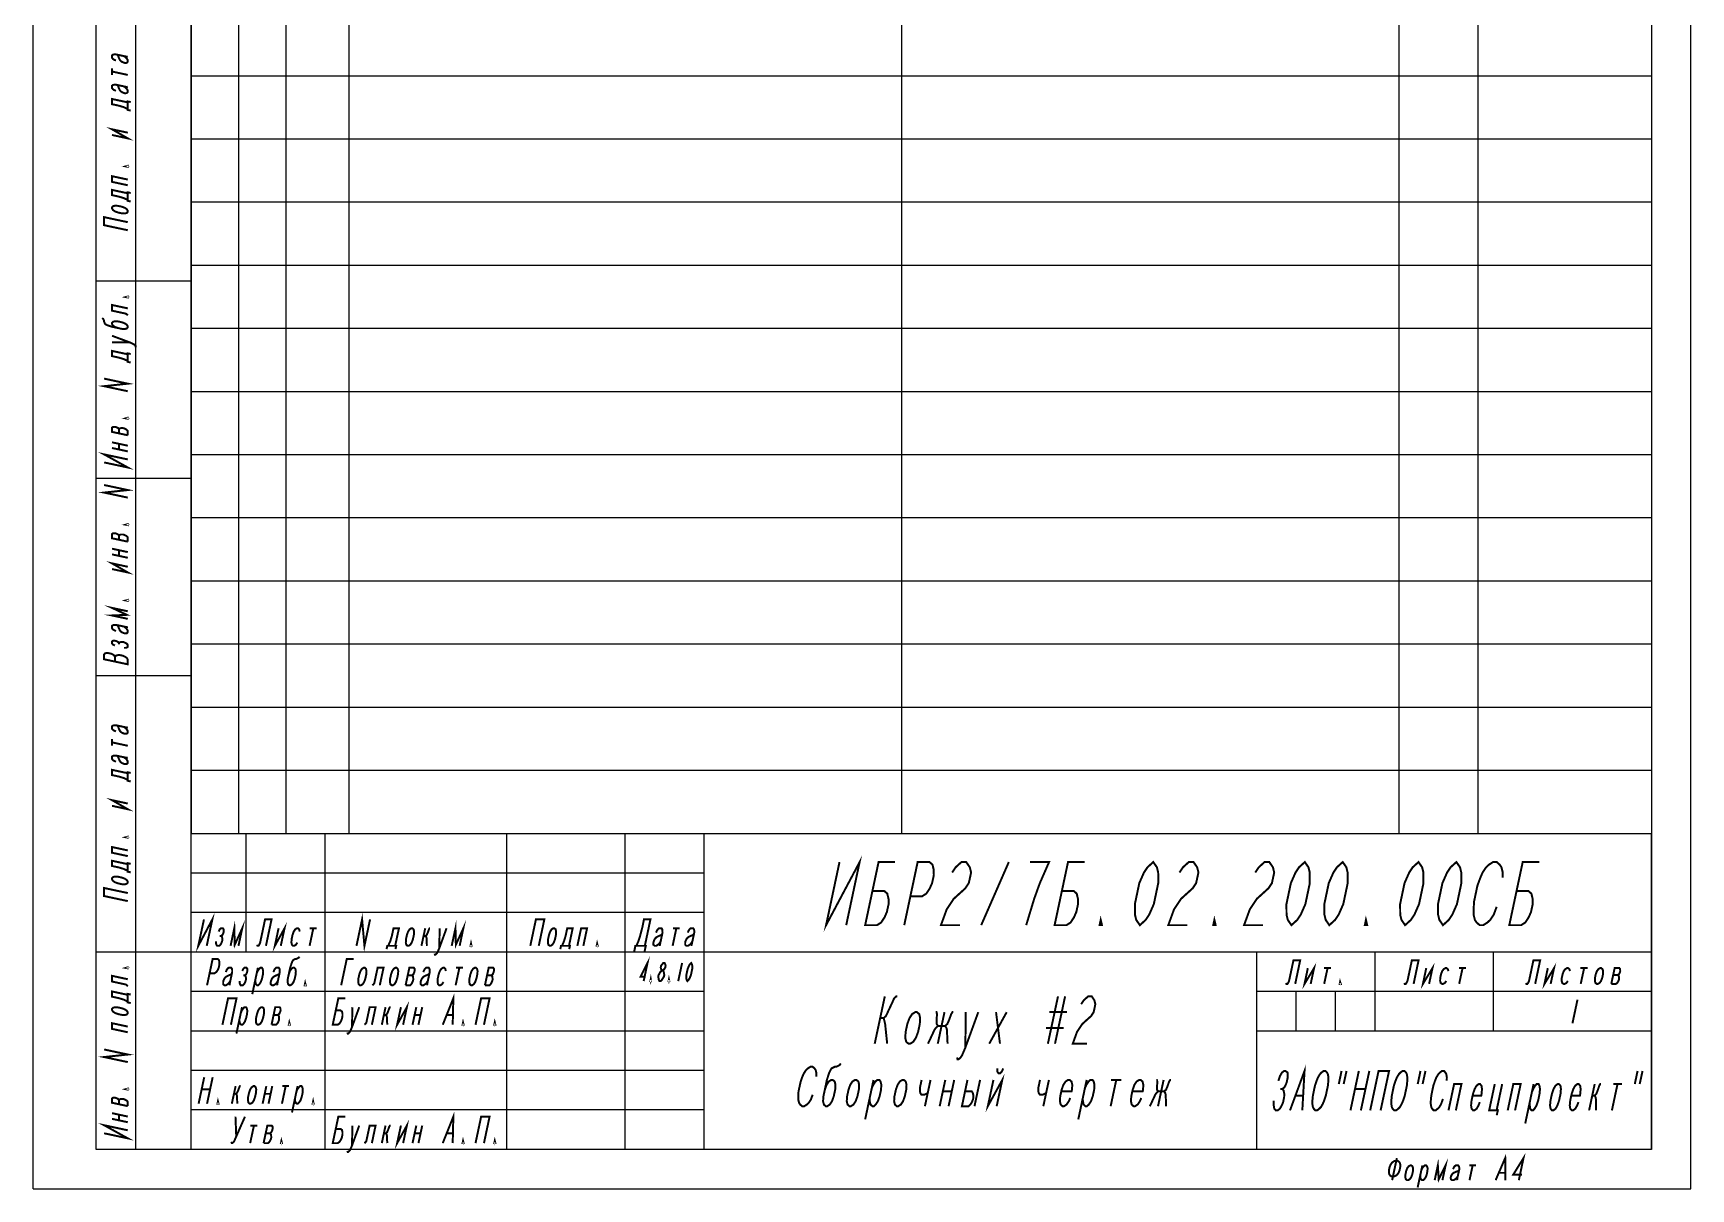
# Model space of a CAD drawing. Header units: millimetres. Extents: x 0 to 210, y 0 to 297.
# Drawn here: x 0 to 210, y 0 to 146.4 of the extents above; entities that cross this region are included whole.
import ezdxf

# ---------------------------------------------------------------- set-up
doc = ezdxf.new("R2010")
doc.units = ezdxf.units.MM
doc.header["$LTSCALE"] = 19.36
doc.layers.get('0').update_dxf_attribs({"linetype": 'CONTINUOUS'})

msp = doc.modelspace()

# ---------------------------------------------------------------- linework, layer by layer
at = {"color": 7, "linetype": 'CONTINUOUS'}
for p, q in [((0, 0), (0, 297)), ((210, 0), (210, 297)), ((20, 5), (20, 292)), ((205, 292), (205, 5)), ((20, 277), (20, 45)), ((26, 277), (26, 45)), ((32, 277), (32, 45)), ((40, 277), (40, 45)), ((110, 277), (110, 45)), ((173, 277), (173, 45)), ((183, 277), (183, 45)), ((205, 277), (205, 45)), ((8, 5), (8, 150)), ((13, 5), (13, 150)), ((20, 5), (20, 150)), ((205, 141), (20, 141)), ((205, 133), (20, 133)), ((205, 125), (20, 125)), ((205, 117), (20, 117)), ((20, 115), (8, 115)), ((205, 109), (20, 109)), ((205, 101), (20, 101)), ((205, 93), (20, 93)), ((20, 90), (8, 90)), ((205, 85), (20, 85)), ((205, 77), (20, 77)), ((205, 69), (20, 69)), ((20, 65), (8, 65)), ((205, 61), (20, 61)), ((205, 53), (20, 53)), ((205, 45), (20, 45)), ((20, 5), (20, 45)), ((205, 45), (20, 45)), ((27, 30), (27, 45)), ((37, 5), (37, 45)), ((60, 5), (60, 45)), ((75, 5), (75, 45)), ((85, 5), (85, 45)), ((205, 5), (205, 45)), ((85, 40), (20, 40)), ((85, 35), (20, 35)), ((20, 30), (8, 30)), ((205, 30), (20, 30)), ((155, 5), (155, 30)), ((170, 20), (170, 30)), ((185, 20), (185, 30)), ((85, 25), (20, 25)), ((205, 25), (155, 25)), ((160, 20), (160, 25)), ((165, 20), (165, 25)), ((85, 20), (20, 20)), ((205, 20), (155, 20)), ((85, 15), (20, 15)), ((85, 10), (20, 10)), ((20, 5), (8, 5)), ((205, 5), (20, 5)), ((0, 0), (210, 0))]:
    msp.add_line(p, q, dxfattribs=at)
at = {"color": 2, "linetype": 'CONTINUOUS', "const_width": 0.25}
for points in [[(10.49, 142.96), (10.24, 143.07), (10.11, 143.16), (9.99, 143.31), (9.99, 143.61), (10.11, 143.7), (10.24, 143.73), (10.49, 143.74), (11.86, 143.45), (11.99, 143.48)], [(10.61, 143.71), (10.74, 143.63), (10.86, 143.3), (10.99, 143.03), (11.11, 142.89), (11.24, 142.8), (11.49, 142.69), (11.61, 142.66), (11.86, 142.67), (11.99, 142.82), (11.99, 143), (11.86, 143.21), (11.74, 143.35), (11.49, 143.53)], [(9.99, 141.15), (9.99, 141.99)], [(9.99, 141.57), (11.99, 141.14)], [(10.49, 139.12), (10.24, 139.23), (10.11, 139.32), (9.99, 139.47), (9.99, 139.77), (10.11, 139.86), (10.24, 139.89), (10.49, 139.9), (11.86, 139.61), (11.99, 139.64)], [(10.61, 139.87), (10.74, 139.79), (10.86, 139.46), (10.99, 139.19), (11.11, 139.05), (11.24, 138.96), (11.49, 138.85), (11.61, 138.82), (11.86, 138.83), (11.99, 138.98), (11.99, 139.16), (11.86, 139.37), (11.74, 139.51), (11.49, 139.69)], [(11.99, 136.82), (11.74, 136.93), (11.49, 137.05), (10.86, 137.24), (9.99, 137.43), (9.99, 138.09), (11.99, 137.66)], [(12.36, 136.62), (11.99, 136.7), (11.99, 137.78), (12.36, 137.7)], [(9.99, 133.53), (11.99, 133.1), (9.99, 134.25), (11.99, 133.82)], [(11.99, 127.16), (9.99, 127.59), (9.99, 128.31), (11.99, 127.88)], [(11.99, 129.62), (11.99, 129.5), (11.74, 129.55), (11.99, 129.62)], [(11.99, 125.3), (11.74, 125.41), (11.49, 125.53), (10.86, 125.72), (9.99, 125.91), (9.99, 126.57), (11.99, 126.14)], [(12.36, 125.1), (11.99, 125.18), (11.99, 126.26), (12.36, 126.18)], [(10.74, 123.71), (10.36, 123.85), (10.11, 124.02), (9.99, 124.23), (9.99, 124.35), (10.11, 124.5), (10.36, 124.57), (10.74, 124.55), (11.24, 124.44), (11.61, 124.3), (11.86, 124.13), (11.99, 123.92), (11.99, 123.8), (11.86, 123.65), (11.61, 123.58), (11.24, 123.6), (10.74, 123.71)], [(11.99, 121.46), (8.99, 122.1), (8.99, 123.12), (11.99, 122.48)], [(11.99, 110.66), (11.86, 110.81), (11.74, 110.89), (11.61, 110.92), (9.99, 111.27), (9.99, 111.99), (11.99, 111.56)], [(11.99, 113.06), (11.99, 112.94), (11.74, 112.99), (11.99, 113.06)], [(10.74, 109.07), (10.36, 109.21), (10.11, 109.38), (9.99, 109.59), (9.99, 109.71), (10.11, 109.86), (10.36, 109.93), (10.74, 109.91), (11.24, 109.8), (11.61, 109.66), (11.86, 109.49), (11.99, 109.28), (11.99, 109.16), (11.86, 109.01), (11.61, 108.94), (11.24, 108.96), (10.74, 109.07), (9.99, 109.23), (9.49, 109.39), (9.24, 109.5), (9.11, 109.59), (8.99, 109.86), (8.99, 109.98), (8.86, 110.24), (8.74, 110.33)], [(12.86, 106.69), (12.99, 106.73), (12.99, 106.79), (12.86, 106.93), (12.74, 107.02), (12.24, 107.25), (9.99, 108.09)], [(9.99, 107.25), (12.24, 107.25)], [(11.99, 104.9), (11.74, 105.01), (11.49, 105.13), (10.86, 105.32), (9.99, 105.51), (9.99, 106.17), (11.99, 105.74)], [(12.36, 104.7), (11.99, 104.78), (11.99, 105.86), (12.36, 105.78)], [(11.99, 101.06), (8.99, 101.7), (11.99, 102.02), (8.99, 102.66)], [(11.99, 95.48), (9.99, 95.91), (9.99, 96.45), (10.11, 96.54), (10.36, 96.55), (10.49, 96.52), (10.74, 96.41), (10.86, 96.26), (10.86, 95.72)], [(11.99, 97.7), (11.99, 97.58), (11.74, 97.63), (11.99, 97.7)], [(9.99, 94.59), (11.99, 94.16)], [(11.99, 95.48), (11.99, 96.02), (11.86, 96.17), (11.74, 96.25), (11.49, 96.37), (11.36, 96.39), (11.11, 96.39), (10.99, 96.35), (10.86, 96.26)], [(10.86, 93.68), (10.86, 94.4)], [(8.99, 92.04), (11.99, 91.4), (8.99, 93.06), (11.99, 92.42)], [(9.99, 93.87), (11.99, 93.44)], [(11.99, 87.58), (8.99, 88.22), (11.99, 88.54), (8.99, 89.18)], [(11.99, 84.22), (11.99, 84.1), (11.74, 84.15), (11.99, 84.22)], [(11.99, 82), (9.99, 82.43), (9.99, 82.97), (10.11, 83.06), (10.36, 83.07), (10.49, 83.04), (10.74, 82.93), (10.86, 82.78), (10.86, 82.24)], [(11.99, 82), (11.99, 82.54), (11.86, 82.69), (11.74, 82.77), (11.49, 82.89), (11.36, 82.91), (11.11, 82.91), (10.99, 82.87), (10.86, 82.78)], [(9.99, 81.11), (11.99, 80.68)], [(9.99, 80.39), (11.99, 79.96)], [(10.86, 80.2), (10.86, 80.92)], [(9.99, 78.53), (11.99, 78.1), (9.99, 79.25), (11.99, 78.82)], [(11.99, 72.22), (9.99, 72.65), (11.86, 72.73), (9.99, 73.61), (11.99, 73.18)], [(11.99, 74.62), (11.99, 74.5), (11.74, 74.55), (11.99, 74.62)], [(10.49, 70.68), (10.24, 70.79), (10.11, 70.88), (9.99, 71.03), (9.99, 71.33), (10.11, 71.42), (10.24, 71.45), (10.49, 71.46), (11.86, 71.17), (11.99, 71.2)], [(10.61, 71.43), (10.74, 71.35), (10.86, 71.02), (10.99, 70.75), (11.11, 70.61), (11.24, 70.52), (11.49, 70.41), (11.61, 70.38), (11.86, 70.39), (11.99, 70.54), (11.99, 70.72), (11.86, 70.93), (11.74, 71.07), (11.49, 71.25)], [(10.36, 68.85), (10.11, 68.96), (9.99, 69.11), (9.99, 69.35), (10.11, 69.44), (10.36, 69.45), (10.49, 69.42), (10.74, 69.31), (10.86, 69.16), (10.86, 68.98)], [(11.49, 68.55), (11.74, 68.55), (11.86, 68.59), (11.99, 68.68), (11.99, 68.92), (11.86, 69.07), (11.74, 69.15), (11.49, 69.27), (11.36, 69.29), (11.11, 69.29), (10.99, 69.25), (10.86, 69.16)], [(10.36, 66.81), (10.36, 67.41), (10.24, 67.61), (10.11, 67.7), (9.86, 67.81), (9.49, 67.89), (9.24, 67.88), (9.11, 67.85), (8.99, 67.7), (8.99, 67.1), (11.99, 66.46), (11.99, 67.06), (11.86, 67.27), (11.61, 67.44), (11.36, 67.55), (10.99, 67.63), (10.74, 67.63), (10.49, 67.56), (10.36, 67.41)], [(10.49, 57.96), (10.24, 58.07), (10.11, 58.16), (9.99, 58.31), (9.99, 58.61), (10.11, 58.7), (10.24, 58.73), (10.49, 58.74), (11.86, 58.45), (11.99, 58.48)], [(10.61, 58.71), (10.74, 58.63), (10.86, 58.3), (10.99, 58.03), (11.11, 57.89), (11.24, 57.8), (11.49, 57.69), (11.61, 57.66), (11.86, 57.67), (11.99, 57.82), (11.99, 58), (11.86, 58.21), (11.74, 58.35), (11.49, 58.53)], [(9.99, 56.15), (9.99, 56.99)], [(9.99, 56.57), (11.99, 56.14)], [(10.49, 54.12), (10.24, 54.23), (10.11, 54.32), (9.99, 54.47), (9.99, 54.77), (10.11, 54.86), (10.24, 54.89), (10.49, 54.9), (11.86, 54.61), (11.99, 54.64)], [(10.61, 54.87), (10.74, 54.79), (10.86, 54.46), (10.99, 54.19), (11.11, 54.05), (11.24, 53.96), (11.49, 53.85), (11.61, 53.82), (11.86, 53.83), (11.99, 53.98), (11.99, 54.16), (11.86, 54.37), (11.74, 54.51), (11.49, 54.69)], [(11.99, 51.82), (11.74, 51.93), (11.49, 52.05), (10.86, 52.24), (9.99, 52.43), (9.99, 53.09), (11.99, 52.66)], [(12.36, 51.62), (11.99, 51.7), (11.99, 52.78), (12.36, 52.7)], [(9.99, 48.53), (11.99, 48.1), (9.99, 49.25), (11.99, 48.82)], [(11.99, 44.62), (11.99, 44.5), (11.74, 44.55), (11.99, 44.62)], [(11.99, 42.16), (9.99, 42.59), (9.99, 43.31), (11.99, 42.88)], [(102.15, 41.41), (100.45, 33.41), (104.7, 41.41), (103, 33.41)], [(11.99, 40.3), (11.74, 40.41), (11.49, 40.53), (10.86, 40.72), (9.99, 40.91), (9.99, 41.57), (11.99, 41.14)], [(12.36, 40.1), (11.99, 40.18), (11.99, 41.26), (12.36, 41.18)], [(106.32, 37.74), (107.82, 37.74), (108.2, 37.41), (108.36, 36.74), (108.37, 36.08), (108.15, 35.08), (107.86, 34.41), (107.42, 33.74), (106.9, 33.41), (105.4, 33.41), (107.1, 41.41), (109.2, 41.41)], [(111.13, 37.08), (112.63, 37.08), (113.15, 37.41), (113.59, 38.08), (113.88, 38.74), (114.1, 39.74), (114.09, 40.41), (113.93, 41.08), (113.55, 41.41), (112.05, 41.41), (110.35, 33.41)], [(116.42, 40.08), (116.86, 40.74), (117.6, 41.41), (118.2, 41.41), (118.66, 40.74), (118.82, 40.08), (118.53, 38.74), (118.09, 38.08), (117.35, 37.41), (116.61, 36.74), (115.73, 35.41), (115, 33.41), (117.4, 33.41)], [(120.1, 33.41), (123.6, 41.41)], [(125.8, 33.41), (126.81, 36.74), (127.53, 38.74), (128.12, 40.08), (128.7, 41.41), (126.3, 41.41)], [(130.32, 37.74), (131.82, 37.74), (132.2, 37.41), (132.36, 36.74), (132.37, 36.08), (132.15, 35.08), (131.86, 34.41), (131.42, 33.74), (130.9, 33.41), (129.4, 33.41), (131.1, 41.41), (133.2, 41.41)], [(140.2, 33.41), (139.74, 34.08), (139.58, 34.74), (139.57, 36.08), (140.13, 38.74), (140.72, 40.08), (141.16, 40.74), (141.9, 41.41), (142.36, 40.74), (142.52, 40.08), (142.53, 38.74), (141.97, 36.08), (141.38, 34.74), (140.94, 34.08), (140.2, 33.41)], [(145.22, 40.08), (145.66, 40.74), (146.4, 41.41), (147, 41.41), (147.46, 40.74), (147.62, 40.08), (147.33, 38.74), (146.89, 38.08), (146.15, 37.41), (145.41, 36.74), (144.53, 35.41), (143.8, 33.41), (146.2, 33.41)], [(154.82, 40.08), (155.26, 40.74), (156, 41.41), (156.6, 41.41), (157.06, 40.74), (157.22, 40.08), (156.93, 38.74), (156.49, 38.08), (155.75, 37.41), (155.01, 36.74), (154.13, 35.41), (153.4, 33.41), (155.8, 33.41)], [(159.4, 33.41), (158.94, 34.08), (158.78, 34.74), (158.77, 36.08), (159.33, 38.74), (159.92, 40.08), (160.36, 40.74), (161.1, 41.41), (161.56, 40.74), (161.72, 40.08), (161.73, 38.74), (161.17, 36.08), (160.58, 34.74), (160.14, 34.08), (159.4, 33.41)], [(164.2, 33.41), (163.74, 34.08), (163.58, 34.74), (163.57, 36.08), (164.13, 38.74), (164.72, 40.08), (165.16, 40.74), (165.9, 41.41), (166.36, 40.74), (166.52, 40.08), (166.53, 38.74), (165.97, 36.08), (165.38, 34.74), (164.94, 34.08), (164.2, 33.41)], [(173.8, 33.41), (173.34, 34.08), (173.18, 34.74), (173.17, 36.08), (173.73, 38.74), (174.32, 40.08), (174.76, 40.74), (175.5, 41.41), (175.96, 40.74), (176.12, 40.08), (176.13, 38.74), (175.57, 36.08), (174.98, 34.74), (174.54, 34.08), (173.8, 33.41)], [(178.6, 33.41), (178.14, 34.08), (177.98, 34.74), (177.97, 36.08), (178.53, 38.74), (179.12, 40.08), (179.56, 40.74), (180.3, 41.41), (180.76, 40.74), (180.92, 40.08), (180.93, 38.74), (180.37, 36.08), (179.78, 34.74), (179.34, 34.08), (178.6, 33.41)], [(186.18, 39.41), (186.17, 40.08), (186.01, 40.74), (185.78, 41.08), (185.4, 41.41), (184.95, 41.41), (184.43, 41.08), (184.06, 40.74), (183.62, 40.08), (183.33, 39.41), (182.96, 38.41), (182.54, 36.41), (182.48, 35.41), (182.48, 34.74), (182.64, 34.08), (182.87, 33.74), (183.25, 33.41), (183.7, 33.41), (184.22, 33.74), (184.59, 34.08), (185.03, 34.74), (185.4, 35.74)], [(187.92, 37.74), (189.42, 37.74), (189.8, 37.41), (189.96, 36.74), (189.97, 36.08), (189.75, 35.08), (189.46, 34.41), (189.02, 33.74), (188.5, 33.41), (187, 33.41), (188.7, 41.41), (190.8, 41.41)], [(11.99, 36.46), (8.99, 37.1), (8.99, 38.12), (11.99, 37.48)], [(10.74, 38.71), (10.36, 38.85), (10.11, 39.02), (9.99, 39.23), (9.99, 39.35), (10.11, 39.5), (10.36, 39.57), (10.74, 39.55), (11.24, 39.44), (11.61, 39.3), (11.86, 39.13), (11.99, 38.92), (11.99, 38.8), (11.86, 38.65), (11.61, 38.58), (11.24, 38.6), (10.74, 38.71)], [(21.64, 34.14), (20.92, 30.79), (22.7, 34.14), (21.99, 30.79)], [(25.01, 30.79), (25.48, 33.02), (25.54, 30.93), (26.49, 33.02), (26.01, 30.79)], [(28.39, 30.93), (28.42, 30.79), (28.55, 30.79), (28.64, 30.93), (28.76, 31.21), (29.38, 34.14), (30.2, 34.14), (29.49, 30.79)], [(31.09, 33.02), (30.62, 30.79), (31.85, 33.02), (31.37, 30.79)], [(40.96, 30.79), (41.67, 34.14), (41.97, 30.79), (42.68, 34.14)], [(53.02, 30.79), (53.5, 33.02), (53.55, 30.93), (54.5, 33.02), (54.03, 30.79)], [(62.98, 30.79), (63.69, 34.14), (64.76, 34.14), (64.05, 30.79)], [(76.42, 30.79), (76.66, 31.35), (76.85, 31.9), (77.18, 33.16), (77.38, 34.14), (78.2, 34.14), (77.49, 30.79)], [(135.4, 33.41), (135.1, 33.41), (135.24, 34.08), (135.4, 33.41)], [(149.8, 33.41), (149.5, 33.41), (149.64, 34.08), (149.8, 33.41)], [(169, 33.41), (168.7, 33.41), (168.84, 34.08), (169, 33.41)], [(23.18, 31.35), (23.18, 31.07), (23.22, 30.93), (23.31, 30.79), (23.56, 30.79), (23.72, 30.93), (23.81, 31.07), (23.93, 31.35), (23.96, 31.49), (23.96, 31.76), (23.93, 31.9), (23.83, 32.04)], [(23.51, 32.6), (23.63, 32.88), (23.79, 33.02), (24.04, 33.02), (24.13, 32.88), (24.14, 32.6), (24.11, 32.46), (23.99, 32.18), (23.83, 32.04), (23.64, 32.04)], [(33.77, 32.6), (33.7, 32.88), (33.54, 33.02), (33.42, 33.02), (33.2, 32.88), (33.01, 32.6), (32.86, 32.18), (32.74, 31.63), (32.72, 31.21), (32.78, 30.93), (32.94, 30.79), (33.07, 30.79), (33.29, 30.93), (33.47, 31.21)], [(35.49, 33.02), (35.02, 30.79)], [(35.05, 33.02), (35.93, 33.02)], [(44.98, 30.79), (45.1, 31.07), (45.23, 31.35), (45.44, 32.04), (45.65, 33.02), (46.34, 33.02), (45.86, 30.79)], [(47.35, 32.18), (47.5, 32.6), (47.69, 32.88), (47.91, 33.02), (48.03, 33.02), (48.19, 32.88), (48.26, 32.6), (48.23, 32.18), (48.11, 31.63), (47.96, 31.21), (47.78, 30.93), (47.56, 30.79), (47.43, 30.79), (47.27, 30.93), (47.21, 31.21), (47.23, 31.63), (47.35, 32.18)], [(49.67, 33.02), (49.19, 30.79)], [(49.46, 32.04), (49.58, 32.04), (49.71, 32.04), (49.86, 32.18), (49.99, 32.46), (50.14, 32.88), (50.23, 33.02), (50.29, 33.02)], [(49.71, 32.04), (49.81, 31.9), (49.84, 31.76), (49.88, 30.79)], [(50.87, 29.81), (50.9, 29.67), (50.96, 29.67), (51.12, 29.81), (51.21, 29.95), (51.46, 30.51), (52.37, 33.02)], [(51.49, 33.02), (51.46, 30.51)], [(55.53, 30.79), (55.41, 30.79), (55.47, 31.07), (55.53, 30.79)], [(65.35, 32.18), (65.5, 32.6), (65.68, 32.88), (65.9, 33.02), (66.03, 33.02), (66.19, 32.88), (66.25, 32.6), (66.23, 32.18), (66.11, 31.63), (65.96, 31.21), (65.77, 30.93), (65.55, 30.79), (65.43, 30.79), (65.27, 30.93), (65.2, 31.21), (65.23, 31.63), (65.35, 32.18)], [(67, 30.79), (67.12, 31.07), (67.24, 31.35), (67.45, 32.04), (67.66, 33.02), (68.35, 33.02), (67.88, 30.79)], [(68.94, 30.79), (69.42, 33.02), (70.17, 33.02), (69.7, 30.79)], [(71.52, 30.79), (71.39, 30.79), (71.45, 31.07), (71.52, 30.79)], [(79.7, 32.32), (79.61, 32.18), (79.26, 32.04), (78.98, 31.9), (78.83, 31.76), (78.73, 31.63), (78.61, 31.35), (78.58, 31.21), (78.58, 30.93), (78.74, 30.79), (78.93, 30.79), (79.15, 30.93), (79.31, 31.07), (79.49, 31.35)], [(78.91, 32.46), (79.03, 32.74), (79.13, 32.88), (79.28, 33.02), (79.6, 33.02), (79.69, 32.88), (79.72, 32.74), (79.73, 32.46), (79.4, 30.93), (79.43, 30.79)], [(81.48, 33.02), (81.01, 30.79)], [(81.04, 33.02), (81.92, 33.02)], [(83.72, 32.32), (83.63, 32.18), (83.28, 32.04), (83, 31.9), (82.85, 31.76), (82.75, 31.63), (82.63, 31.35), (82.6, 31.21), (82.6, 30.93), (82.76, 30.79), (82.95, 30.79), (83.17, 30.93), (83.33, 31.07), (83.51, 31.35)], [(82.93, 32.46), (83.05, 32.74), (83.15, 32.88), (83.3, 33.02), (83.62, 33.02), (83.71, 32.88), (83.74, 32.74), (83.75, 32.46), (83.42, 30.93), (83.45, 30.79)], [(32.38, 27.18), (32.53, 27.6), (32.71, 27.88), (32.93, 28.02), (33.06, 28.02), (33.22, 27.88), (33.28, 27.6), (33.26, 27.18), (33.14, 26.63), (32.99, 26.21), (32.8, 25.93), (32.58, 25.79), (32.46, 25.79), (32.3, 25.93), (32.23, 26.21), (32.26, 26.63), (32.38, 27.18), (32.56, 28.02), (32.74, 28.58), (32.86, 28.86), (32.95, 29), (33.23, 29.14), (33.36, 29.14), (33.64, 29.28), (33.73, 29.42)], [(44.77, 30.37), (44.86, 30.79), (45.99, 30.79), (45.9, 30.37)], [(66.78, 30.37), (66.87, 30.79), (68, 30.79), (67.91, 30.37)], [(76.15, 30.09), (76.29, 30.79), (77.61, 30.79), (77.46, 30.09)], [(77.34, 26.32), (77.83, 28.62), (76.96, 26.9), (77.61, 26.9)], [(11.99, 28.06), (11.99, 27.94), (11.74, 27.99), (11.99, 28.06)], [(22.36, 27.32), (22.98, 27.32), (23.2, 27.46), (23.39, 27.74), (23.51, 28.02), (23.6, 28.44), (23.6, 28.72), (23.53, 29), (23.37, 29.14), (22.74, 29.14), (22.03, 25.79)], [(25.18, 27.32), (25.09, 27.18), (24.75, 27.04), (24.47, 26.9), (24.31, 26.76), (24.22, 26.63), (24.1, 26.35), (24.07, 26.21), (24.07, 25.93), (24.23, 25.79), (24.42, 25.79), (24.64, 25.93), (24.79, 26.07), (24.98, 26.35)], [(24.4, 27.46), (24.52, 27.74), (24.61, 27.88), (24.77, 28.02), (25.08, 28.02), (25.18, 27.88), (25.21, 27.74), (25.21, 27.46), (24.89, 25.93), (24.92, 25.79)], [(26.5, 27.6), (26.62, 27.88), (26.78, 28.02), (27.03, 28.02), (27.12, 27.88), (27.13, 27.6), (27.1, 27.46), (26.98, 27.18), (26.82, 27.04), (26.63, 27.04)], [(28.47, 28.02), (27.76, 24.67)], [(28.32, 27.32), (28.45, 27.6), (28.63, 27.88), (28.79, 28.02), (28.97, 28.02), (29.07, 27.88), (29.14, 27.6), (29.11, 27.18), (28.99, 26.63), (28.84, 26.21), (28.66, 25.93), (28.5, 25.79), (28.37, 25.79), (28.22, 25.93), (28.15, 26.21), (28.15, 26.49)], [(31.21, 27.32), (31.12, 27.18), (30.78, 27.04), (30.5, 26.9), (30.34, 26.76), (30.25, 26.63), (30.13, 26.35), (30.1, 26.21), (30.1, 25.93), (30.26, 25.79), (30.45, 25.79), (30.67, 25.93), (30.82, 26.07), (31.01, 26.35)], [(30.43, 27.46), (30.55, 27.74), (30.64, 27.88), (30.8, 28.02), (31.11, 28.02), (31.21, 27.88), (31.24, 27.74), (31.24, 27.46), (30.92, 25.93), (30.95, 25.79)], [(39.02, 25.79), (39.73, 29.14), (40.61, 29.14)], [(41.32, 27.18), (41.47, 27.6), (41.66, 27.88), (41.88, 28.02), (42, 28.02), (42.16, 27.88), (42.23, 27.6), (42.2, 27.18), (42.08, 26.63), (41.93, 26.21), (41.75, 25.93), (41.53, 25.79), (41.4, 25.79), (41.24, 25.93), (41.18, 26.21), (41.2, 26.63), (41.32, 27.18)], [(42.97, 25.79), (43.13, 25.93), (43.22, 26.07), (43.25, 26.21), (43.64, 28.02), (44.39, 28.02), (43.91, 25.79)], [(45.34, 27.18), (45.49, 27.6), (45.68, 27.88), (45.9, 28.02), (46.02, 28.02), (46.18, 27.88), (46.25, 27.6), (46.22, 27.18), (46.1, 26.63), (45.95, 26.21), (45.77, 25.93), (45.55, 25.79), (45.42, 25.79), (45.26, 25.93), (45.2, 26.21), (45.22, 26.63), (45.34, 27.18)], [(47.18, 25.79), (47.66, 28.02), (48.22, 28.02), (48.32, 27.88), (48.32, 27.6), (48.29, 27.46), (48.17, 27.18), (48.01, 27.04), (47.45, 27.04)], [(50.21, 27.32), (50.12, 27.18), (49.77, 27.04), (49.49, 26.9), (49.34, 26.76), (49.24, 26.63), (49.12, 26.35), (49.09, 26.21), (49.09, 25.93), (49.25, 25.79), (49.44, 25.79), (49.66, 25.93), (49.82, 26.07), (50, 26.35)], [(49.42, 27.46), (49.54, 27.74), (49.64, 27.88), (49.79, 28.02), (50.11, 28.02), (50.2, 27.88), (50.23, 27.74), (50.24, 27.46), (49.91, 25.93), (49.94, 25.79)], [(52.28, 27.6), (52.21, 27.88), (52.05, 28.02), (51.93, 28.02), (51.71, 27.88), (51.52, 27.6), (51.37, 27.18), (51.25, 26.63), (51.23, 26.21), (51.29, 25.93), (51.45, 25.79), (51.58, 25.79), (51.8, 25.93), (51.98, 26.21)], [(54, 28.02), (53.52, 25.79)], [(53.56, 28.02), (54.44, 28.02)], [(55.39, 27.18), (55.54, 27.6), (55.73, 27.88), (55.95, 28.02), (56.07, 28.02), (56.23, 27.88), (56.3, 27.6), (56.27, 27.18), (56.15, 26.63), (56, 26.21), (55.82, 25.93), (55.6, 25.79), (55.47, 25.79), (55.31, 25.93), (55.25, 26.21), (55.27, 26.63), (55.39, 27.18)], [(57.23, 25.79), (57.71, 28.02), (58.27, 28.02), (58.37, 27.88), (58.37, 27.6), (58.34, 27.46), (58.22, 27.18), (58.06, 27.04), (57.5, 27.04)], [(79.35, 26.32), (79.25, 26.52), (79.22, 26.71), (79.19, 26.9), (79.23, 27.09), (79.34, 27.28), (79.45, 27.47), (79.64, 27.67), (79.78, 27.67), (79.89, 27.47), (79.92, 27.28), (79.95, 27.09), (79.91, 26.9), (79.79, 26.71), (79.68, 26.52), (79.5, 26.32), (79.35, 26.32)], [(79.64, 27.67), (79.54, 27.86), (79.5, 28.05), (79.54, 28.24), (79.66, 28.43), (79.84, 28.62), (79.99, 28.62), (80.09, 28.43), (80.12, 28.24), (80.08, 28.05), (79.97, 27.86), (79.78, 27.67)], [(82.21, 28.62), (81.72, 26.32)], [(82.88, 26.32), (82.77, 26.52), (82.74, 26.71), (82.75, 27.09), (82.91, 27.86), (83.07, 28.24), (83.18, 28.43), (83.36, 28.62), (83.47, 28.43), (83.5, 28.24), (83.49, 27.86), (83.33, 27.09), (83.17, 26.71), (83.06, 26.52), (82.88, 26.32)], [(158.72, 26.09), (158.76, 25.97), (158.89, 25.97), (158.98, 26.09), (159.1, 26.34), (159.66, 28.97), (160.51, 28.97), (159.88, 25.97)], [(161.48, 27.97), (161.06, 25.97), (162.27, 27.97), (161.84, 25.97)], [(163.52, 27.97), (164.43, 27.97)], [(163.98, 27.97), (163.55, 25.97)], [(173.72, 26.09), (173.76, 25.97), (173.89, 25.97), (173.98, 26.09), (174.1, 26.34), (174.66, 28.97), (175.51, 28.97), (174.88, 25.97)], [(176.48, 27.97), (176.06, 25.97), (177.27, 27.97), (176.84, 25.97)], [(179.29, 27.59), (179.21, 27.84), (179.04, 27.97), (178.91, 27.97), (178.69, 27.84), (178.5, 27.59), (178.36, 27.22), (178.25, 26.72), (178.24, 26.34), (178.31, 26.09), (178.48, 25.97), (178.62, 25.97), (178.84, 26.09), (179.02, 26.34)], [(180.62, 27.97), (181.53, 27.97)], [(181.08, 27.97), (180.65, 25.97)], [(189.12, 26.09), (189.16, 25.97), (189.29, 25.97), (189.38, 26.09), (189.5, 26.34), (190.06, 28.97), (190.91, 28.97), (190.28, 25.97)], [(191.88, 27.97), (191.46, 25.97), (192.67, 27.97), (192.24, 25.97)], [(194.69, 27.59), (194.61, 27.84), (194.44, 27.97), (194.31, 27.97), (194.09, 27.84), (193.9, 27.59), (193.76, 27.22), (193.65, 26.72), (193.64, 26.34), (193.71, 26.09), (193.88, 25.97), (194.02, 25.97), (194.24, 26.09), (194.42, 26.34)], [(196.02, 27.97), (196.93, 27.97)], [(196.48, 27.97), (196.05, 25.97)], [(197.96, 27.22), (198.1, 27.59), (198.29, 27.84), (198.51, 27.97), (198.64, 27.97), (198.81, 27.84), (198.89, 27.59), (198.88, 27.22), (198.77, 26.72), (198.62, 26.34), (198.44, 26.09), (198.22, 25.97), (198.08, 25.97), (197.91, 26.09), (197.84, 26.34), (197.85, 26.72), (197.96, 27.22)], [(199.92, 25.97), (200.35, 27.97), (200.94, 27.97), (201.04, 27.84), (201.05, 27.59), (201.03, 27.47), (200.91, 27.22), (200.75, 27.09), (200.16, 27.09)], [(11.99, 25.66), (11.86, 25.81), (11.74, 25.89), (11.61, 25.92), (9.99, 26.27), (9.99, 26.99), (11.99, 26.56)], [(26.17, 26.35), (26.17, 26.07), (26.21, 25.93), (26.3, 25.79), (26.55, 25.79), (26.71, 25.93), (26.8, 26.07), (26.92, 26.35), (26.95, 26.49), (26.95, 26.76), (26.92, 26.9), (26.82, 27.04)], [(34.53, 25.79), (34.4, 25.79), (34.46, 26.07), (34.53, 25.79)], [(47.18, 25.79), (47.75, 25.79), (47.9, 25.93), (47.99, 26.07), (48.12, 26.35), (48.15, 26.49), (48.14, 26.76), (48.11, 26.9), (48.01, 27.04)], [(57.23, 25.79), (57.8, 25.79), (57.95, 25.93), (58.04, 26.07), (58.17, 26.35), (58.2, 26.49), (58.19, 26.76), (58.16, 26.9), (58.06, 27.04)], [(78.27, 26.32), (78.2, 26.32), (78.24, 26.52), (78.27, 26.32)], [(80.58, 26.32), (80.5, 26.32), (80.54, 26.52), (80.58, 26.32)], [(165.65, 25.97), (165.52, 25.97), (165.57, 26.22), (165.65, 25.97)], [(199.92, 25.97), (200.51, 25.97), (200.67, 26.09), (200.76, 26.22), (200.88, 26.47), (200.91, 26.59), (200.9, 26.84), (200.86, 26.97), (200.75, 27.09)], [(11.99, 23.74), (11.74, 23.85), (11.49, 23.97), (10.86, 24.16), (9.99, 24.35), (9.99, 25.01), (11.99, 24.58)], [(10.74, 22.15), (10.36, 22.29), (10.11, 22.46), (9.99, 22.67), (9.99, 22.79), (10.11, 22.94), (10.36, 23.01), (10.74, 22.99), (11.24, 22.88), (11.61, 22.74), (11.86, 22.57), (11.99, 22.36), (11.99, 22.24), (11.86, 22.09), (11.61, 22.02), (11.24, 22.04), (10.74, 22.15)], [(12.36, 23.54), (11.99, 23.62), (11.99, 24.7), (12.36, 24.62)], [(23.98, 20.79), (24.69, 24.14), (25.76, 24.14), (25.05, 20.79)], [(26.46, 23.02), (25.75, 19.67)], [(26.31, 22.32), (26.44, 22.6), (26.62, 22.88), (26.78, 23.02), (26.96, 23.02), (27.06, 22.88), (27.13, 22.6), (27.1, 22.18), (26.98, 21.63), (26.83, 21.21), (26.65, 20.93), (26.49, 20.79), (26.36, 20.79), (26.21, 20.93), (26.14, 21.21), (26.14, 21.49)], [(28.36, 22.18), (28.51, 22.6), (28.69, 22.88), (28.91, 23.02), (29.04, 23.02), (29.2, 22.88), (29.26, 22.6), (29.24, 22.18), (29.12, 21.63), (28.97, 21.21), (28.78, 20.93), (28.56, 20.79), (28.44, 20.79), (28.28, 20.93), (28.21, 21.21), (28.24, 21.63), (28.36, 22.18)], [(30.2, 20.79), (30.67, 23.02), (31.24, 23.02), (31.33, 22.88), (31.34, 22.6), (31.31, 22.46), (31.18, 22.18), (31.03, 22.04), (30.46, 22.04)], [(38.33, 22.6), (38.96, 22.6), (39.12, 22.46), (39.19, 22.18), (39.19, 21.9), (39.1, 21.49), (38.98, 21.21), (38.79, 20.93), (38.58, 20.79), (37.95, 20.79), (38.66, 24.14), (39.54, 24.14)], [(39.81, 19.81), (39.85, 19.67), (39.91, 19.67), (40.06, 19.81), (40.16, 19.95), (40.4, 20.51), (41.31, 23.02)], [(40.43, 23.02), (40.4, 20.51)], [(41.97, 20.79), (42.12, 20.93), (42.22, 21.07), (42.24, 21.21), (42.63, 23.02), (43.38, 23.02), (42.91, 20.79)], [(44.64, 23.02), (44.17, 20.79)], [(44.43, 22.04), (44.56, 22.04), (44.68, 22.04), (44.84, 22.18), (44.96, 22.46), (45.11, 22.88), (45.21, 23.02), (45.27, 23.02)], [(46.59, 23.02), (46.11, 20.79), (47.34, 23.02), (46.87, 20.79)], [(48.54, 23.02), (48.06, 20.79)], [(49.29, 23.02), (48.81, 20.79)], [(51.89, 20.79), (53.23, 24.14), (53.15, 20.79)], [(56.04, 20.79), (56.75, 24.14), (57.82, 24.14), (57.11, 20.79)], [(107.89, 24.39), (106.61, 18.39)], [(107.3, 21.64), (107.75, 21.64), (108.03, 21.89), (108.85, 23.64), (109.07, 24.14), (109.35, 24.39), (109.46, 24.39)], [(129.83, 24.39), (128.55, 18.39)], [(130.73, 24.39), (129.45, 18.39)], [(132.76, 23.39), (133.09, 23.89), (133.65, 24.39), (134.1, 24.39), (134.44, 23.89), (134.56, 23.39), (134.35, 22.39), (134.02, 21.89), (133.46, 21.39), (132.91, 20.89), (132.24, 19.89), (131.7, 18.39), (133.5, 18.39)], [(195.64, 23.97), (195, 20.97)], [(11.99, 19.84), (9.99, 20.27), (9.99, 20.99), (11.99, 20.56)], [(30.2, 20.79), (30.76, 20.79), (30.92, 20.93), (31.01, 21.07), (31.13, 21.35), (31.16, 21.49), (31.16, 21.76), (31.12, 21.9), (31.03, 22.04)], [(32.52, 20.79), (32.39, 20.79), (32.45, 21.07), (32.52, 20.79)], [(44.68, 22.04), (44.78, 21.9), (44.81, 21.76), (44.86, 20.79)], [(48.33, 22.04), (49.08, 22.04)], [(52.41, 22.04), (53.16, 22.04)], [(54.53, 20.79), (54.4, 20.79), (54.46, 21.07), (54.53, 20.79)], [(58.55, 20.79), (58.42, 20.79), (58.48, 21.07), (58.55, 20.79)], [(107.75, 21.64), (107.81, 21.39), (107.93, 20.89), (108.19, 18.39)], [(110.74, 20.89), (111.02, 21.64), (111.35, 22.14), (111.74, 22.39), (111.96, 22.39), (112.25, 22.14), (112.37, 21.64), (112.32, 20.89), (112.11, 19.89), (111.83, 19.14), (111.5, 18.64), (111.11, 18.39), (110.89, 18.39), (110.6, 18.64), (110.48, 19.14), (110.53, 19.89), (110.74, 20.89)], [(114.33, 22.39), (114.44, 22.39), (114.5, 22.14), (114.45, 21.39), (114.46, 20.89), (114.63, 20.64), (115.53, 20.64), (115.81, 20.89), (116.03, 21.39), (116.3, 22.14), (116.46, 22.39), (116.58, 22.39)], [(115.45, 22.39), (114.97, 20.14), (114.6, 18.39)], [(117.04, 16.64), (117.1, 16.39), (117.21, 16.39), (117.49, 16.64), (117.66, 16.89), (118.09, 17.89), (119.73, 22.39)], [(118.15, 22.39), (118.09, 17.89)], [(121.12, 18.39), (123.33, 22.39)], [(121.98, 22.39), (122.48, 18.39)], [(128.73, 22.39), (130.98, 22.39)], [(113.36, 18.39), (114.18, 20.14), (114.35, 20.39), (114.63, 20.64)], [(115.53, 20.64), (115.7, 20.39), (115.76, 20.14), (115.84, 18.39)], [(128.3, 20.39), (130.55, 20.39)], [(11.99, 16.06), (8.99, 16.7), (11.99, 17.02), (8.99, 17.66)], [(99.23, 14.22), (99.23, 14.64), (99.13, 15.05), (98.99, 15.26), (98.75, 15.47), (98.47, 15.47), (98.14, 15.26), (97.91, 15.05), (97.64, 14.64), (97.45, 14.22), (97.23, 13.6), (96.96, 12.35), (96.92, 11.72), (96.93, 11.3), (97.03, 10.89), (97.17, 10.68), (97.41, 10.47), (97.69, 10.47), (98.01, 10.68), (98.24, 10.89), (98.52, 11.3), (98.75, 11.93)], [(100.29, 12.55), (100.51, 13.18), (100.79, 13.6), (101.11, 13.8), (101.3, 13.8), (101.54, 13.6), (101.64, 13.18), (101.6, 12.55), (101.42, 11.72), (101.2, 11.1), (100.92, 10.68), (100.59, 10.47), (100.41, 10.47), (100.17, 10.68), (100.07, 11.1), (100.11, 11.72), (100.29, 12.55), (100.55, 13.8), (100.82, 14.64), (101.01, 15.05), (101.14, 15.26), (101.56, 15.47), (101.75, 15.47), (102.17, 15.68), (102.31, 15.89)], [(122.14, 15.26), (122.15, 14.85), (122.29, 14.64), (122.48, 14.64), (122.71, 14.85), (122.89, 15.26)], [(157.75, 13.69), (157.96, 14.32), (158.21, 14.74), (158.48, 14.94), (158.64, 14.94), (158.91, 14.74), (158.94, 14.53), (158.93, 14.11), (158.8, 13.49), (158.63, 13.07), (158.51, 12.86), (158.23, 12.65), (158, 12.65)], [(159.22, 9.94), (161.06, 14.94), (160.78, 9.94)], [(162.38, 13.07), (162.12, 11.82), (162.06, 11.19), (162.05, 10.78), (162.12, 10.36), (162.23, 10.15), (162.42, 9.94), (162.66, 9.94), (162.93, 10.15), (163.14, 10.36), (163.38, 10.78), (163.55, 11.19), (163.76, 11.82), (164.02, 13.07), (164.08, 13.69), (164.09, 14.11), (164.02, 14.53), (163.91, 14.74), (163.72, 14.94), (163.48, 14.94), (163.21, 14.74), (163.01, 14.53), (162.76, 14.11), (162.59, 13.69), (162.38, 13.07)], [(165.75, 14.94), (165.4, 13.28)], [(166.38, 14.94), (166.02, 13.28)], [(167.94, 14.94), (166.88, 9.94)], [(169.27, 14.94), (168.2, 9.94)], [(169.38, 9.94), (170.44, 14.94), (171.77, 14.94), (170.7, 9.94)], [(172.38, 13.07), (172.12, 11.82), (172.06, 11.19), (172.05, 10.78), (172.12, 10.36), (172.23, 10.15), (172.42, 9.94), (172.66, 9.94), (172.93, 10.15), (173.14, 10.36), (173.38, 10.78), (173.55, 11.19), (173.76, 11.82), (174.02, 13.07), (174.08, 13.69), (174.09, 14.11), (174.02, 14.53), (173.91, 14.74), (173.72, 14.94), (173.48, 14.94), (173.21, 14.74), (173.01, 14.53), (172.76, 14.11), (172.59, 13.69), (172.38, 13.07)], [(175.75, 14.94), (175.4, 13.28)], [(176.38, 14.94), (176.02, 13.28)], [(179.08, 13.69), (179.09, 14.11), (179.02, 14.53), (178.91, 14.74), (178.72, 14.94), (178.48, 14.94), (178.21, 14.74), (178.01, 14.53), (177.76, 14.11), (177.59, 13.69), (177.38, 13.07), (177.12, 11.82), (177.06, 11.19), (177.05, 10.78), (177.12, 10.36), (177.23, 10.15), (177.42, 9.94), (177.66, 9.94), (177.93, 10.15), (178.14, 10.36), (178.38, 10.78), (178.59, 11.4)], [(203.25, 14.94), (202.9, 13.28)], [(203.88, 14.94), (203.52, 13.28)], [(11.99, 12.7), (11.99, 12.58), (11.74, 12.63), (11.99, 12.7)], [(21.67, 14.14), (20.96, 10.79)], [(21.35, 12.6), (22.42, 12.6)], [(22.74, 14.14), (22.03, 10.79)], [(25.65, 13.02), (25.17, 10.79)], [(25.44, 12.04), (25.56, 12.04), (25.69, 12.04), (25.84, 12.18), (25.97, 12.46), (26.12, 12.88), (26.21, 13.02), (26.27, 13.02)], [(27.35, 12.18), (27.5, 12.6), (27.69, 12.88), (27.91, 13.02), (28.03, 13.02), (28.19, 12.88), (28.26, 12.6), (28.23, 12.18), (28.11, 11.63), (27.96, 11.21), (27.78, 10.93), (27.56, 10.79), (27.43, 10.79), (27.27, 10.93), (27.21, 11.21), (27.23, 11.63), (27.35, 12.18)], [(29.54, 13.02), (29.07, 10.79)], [(30.29, 13.02), (29.82, 10.79)], [(31.99, 13.02), (31.52, 10.79)], [(31.55, 13.02), (32.43, 13.02)], [(33.5, 13.02), (32.79, 9.67)], [(33.35, 12.32), (33.47, 12.6), (33.66, 12.88), (33.81, 13.02), (34, 13.02), (34.1, 12.88), (34.16, 12.6), (34.14, 12.18), (34.02, 11.63), (33.87, 11.21), (33.68, 10.93), (33.52, 10.79), (33.4, 10.79), (33.24, 10.93), (33.17, 11.21), (33.17, 11.49)], [(103.29, 12.55), (103.51, 13.18), (103.79, 13.6), (104.11, 13.8), (104.3, 13.8), (104.54, 13.6), (104.64, 13.18), (104.6, 12.55), (104.42, 11.72), (104.2, 11.1), (103.92, 10.68), (103.59, 10.47), (103.41, 10.47), (103.17, 10.68), (103.07, 11.1), (103.11, 11.72), (103.29, 12.55)], [(106.46, 13.8), (105.4, 8.8)], [(106.24, 12.76), (106.42, 13.18), (106.7, 13.6), (106.93, 13.8), (107.21, 13.8), (107.35, 13.6), (107.45, 13.18), (107.41, 12.55), (107.23, 11.72), (107.01, 11.1), (106.73, 10.68), (106.5, 10.47), (106.31, 10.47), (106.08, 10.68), (105.98, 11.1), (105.97, 11.51)], [(109.29, 12.55), (109.51, 13.18), (109.79, 13.6), (110.11, 13.8), (110.3, 13.8), (110.54, 13.6), (110.64, 13.18), (110.6, 12.55), (110.42, 11.72), (110.2, 11.1), (109.92, 10.68), (109.59, 10.47), (109.41, 10.47), (109.17, 10.68), (109.07, 11.1), (109.11, 11.72), (109.29, 12.55)], [(112.55, 13.8), (112.33, 12.76), (112.34, 12.35), (112.39, 12.14), (112.53, 11.93), (112.9, 11.93), (113.32, 12.14)], [(113.68, 13.8), (112.97, 10.47)], [(115.55, 13.8), (114.84, 10.47)], [(116.68, 13.8), (115.97, 10.47)], [(118.36, 13.8), (117.66, 10.47), (118.5, 10.47), (118.73, 10.68), (118.87, 10.89), (119.05, 11.3), (119.1, 11.51), (119.09, 11.93), (119.04, 12.14), (118.9, 12.35), (118.05, 12.35)], [(119.96, 13.8), (119.25, 10.47)], [(121.65, 13.8), (120.94, 10.47), (122.77, 13.8), (122.06, 10.47)], [(127.55, 13.8), (127.33, 12.76), (127.34, 12.35), (127.39, 12.14), (127.53, 11.93), (127.9, 11.93), (128.32, 12.14)], [(128.68, 13.8), (127.97, 10.47)], [(131.38, 11.51), (131.2, 11.1), (130.92, 10.68), (130.59, 10.47), (130.41, 10.47), (130.17, 10.68), (130.07, 11.1), (130.11, 11.72), (130.29, 12.55), (130.51, 13.18), (130.79, 13.6), (131.11, 13.8), (131.3, 13.8), (131.54, 13.6), (131.64, 13.18), (131.6, 12.55), (131.55, 12.35), (130.24, 12.35)], [(133.46, 13.8), (132.4, 8.8)], [(133.24, 12.76), (133.42, 13.18), (133.7, 13.6), (133.93, 13.8), (134.21, 13.8), (134.35, 13.6), (134.45, 13.18), (134.41, 12.55), (134.23, 11.72), (134.01, 11.1), (133.73, 10.68), (133.5, 10.47), (133.31, 10.47), (133.08, 10.68), (132.98, 11.1), (132.97, 11.51)], [(137.21, 13.8), (136.5, 10.47)], [(136.55, 13.8), (137.86, 13.8)], [(140.38, 11.51), (140.2, 11.1), (139.92, 10.68), (139.59, 10.47), (139.41, 10.47), (139.17, 10.68), (139.07, 11.1), (139.11, 11.72), (139.29, 12.55), (139.51, 13.18), (139.79, 13.6), (140.11, 13.8), (140.3, 13.8), (140.54, 13.6), (140.64, 13.18), (140.6, 12.55), (140.55, 12.35), (139.24, 12.35)], [(142.27, 13.8), (142.36, 13.8), (142.41, 13.6), (142.38, 12.97), (142.38, 12.55), (142.52, 12.35), (143.27, 12.35), (143.51, 12.55), (143.69, 12.97), (143.91, 13.6), (144.05, 13.8), (144.15, 13.8)], [(143.21, 13.8), (142.81, 11.93), (142.5, 10.47)], [(157.14, 11.19), (157.16, 10.57), (157.23, 10.15), (157.42, 9.94), (157.66, 9.94), (157.93, 10.15), (158.18, 10.57), (158.35, 10.99), (158.48, 11.61), (158.49, 12.03), (158.42, 12.44), (158.23, 12.65)], [(167.45, 12.65), (168.78, 12.65)], [(179.3, 9.94), (180.01, 13.28), (180.94, 13.28), (180.23, 9.94)], [(183.27, 10.99), (183.1, 10.57), (182.86, 10.15), (182.58, 9.94), (182.42, 9.94), (182.23, 10.15), (182.16, 10.57), (182.22, 11.19), (182.4, 12.03), (182.61, 12.65), (182.85, 13.07), (183.13, 13.28), (183.29, 13.28), (183.48, 13.07), (183.54, 12.65), (183.49, 12.03), (183.45, 11.82), (182.35, 11.82)], [(185.16, 13.28), (184.45, 9.94), (185.55, 9.94), (185.41, 9.32)], [(185.39, 9.94), (186.1, 13.28)], [(186.8, 9.94), (187.51, 13.28), (188.44, 13.28), (187.73, 9.94)], [(190.08, 13.28), (189.02, 8.28)], [(189.86, 12.24), (190.03, 12.65), (190.27, 13.07), (190.47, 13.28), (190.71, 13.28), (190.82, 13.07), (190.89, 12.65), (190.83, 12.03), (190.66, 11.19), (190.45, 10.57), (190.2, 10.15), (190, 9.94), (189.84, 9.94), (189.65, 10.15), (189.59, 10.57), (189.6, 10.99)], [(192.4, 12.03), (192.61, 12.65), (192.85, 13.07), (193.13, 13.28), (193.29, 13.28), (193.48, 13.07), (193.54, 12.65), (193.49, 12.03), (193.31, 11.19), (193.1, 10.57), (192.86, 10.15), (192.58, 9.94), (192.42, 9.94), (192.23, 10.15), (192.16, 10.57), (192.22, 11.19), (192.4, 12.03)], [(195.77, 10.99), (195.6, 10.57), (195.36, 10.15), (195.08, 9.94), (194.92, 9.94), (194.73, 10.15), (194.66, 10.57), (194.72, 11.19), (194.9, 12.03), (195.11, 12.65), (195.35, 13.07), (195.63, 13.28), (195.79, 13.28), (195.98, 13.07), (196.04, 12.65), (195.99, 12.03), (195.95, 11.82), (194.85, 11.82)], [(197.82, 13.28), (197.11, 9.94)], [(197.51, 11.82), (197.66, 11.82), (197.82, 11.82), (198.02, 12.03), (198.19, 12.44), (198.4, 13.07), (198.52, 13.28), (198.6, 13.28)], [(200.71, 13.28), (200, 9.94)], [(200.16, 13.28), (201.26, 13.28)], [(11.99, 10.48), (9.99, 10.91), (9.99, 11.45), (10.11, 11.54), (10.36, 11.55), (10.49, 11.52), (10.74, 11.41), (10.86, 11.26), (10.86, 10.72)], [(11.99, 10.48), (11.99, 11.02), (11.86, 11.17), (11.74, 11.25), (11.49, 11.37), (11.36, 11.39), (11.11, 11.39), (10.99, 11.35), (10.86, 11.26)], [(23.48, 10.79), (23.35, 10.79), (23.41, 11.07), (23.48, 10.79)], [(25.69, 12.04), (25.79, 11.9), (25.82, 11.76), (25.86, 10.79)], [(29.33, 12.04), (30.09, 12.04)], [(35.53, 10.79), (35.41, 10.79), (35.47, 11.07), (35.53, 10.79)], [(115.24, 12.35), (116.37, 12.35)], [(141.47, 10.47), (142.15, 11.93), (142.29, 12.14), (142.52, 12.35)], [(143.27, 12.35), (143.42, 12.14), (143.47, 11.93), (143.53, 10.47)], [(159.93, 11.82), (160.87, 11.82)], [(197.82, 11.82), (197.93, 11.61), (197.97, 11.4), (197.97, 9.94)], [(9.99, 9.59), (11.99, 9.16)], [(9.99, 8.87), (11.99, 8.44)], [(10.86, 8.68), (10.86, 9.4)], [(25.07, 5.93), (25.17, 5.79), (25.23, 5.79), (25.39, 5.93), (25.48, 6.07), (26.83, 9.14)], [(25.63, 9.14), (25.73, 6.63)], [(38.33, 7.6), (38.96, 7.6), (39.12, 7.46), (39.19, 7.18), (39.19, 6.9), (39.1, 6.49), (38.98, 6.21), (38.79, 5.93), (38.58, 5.79), (37.95, 5.79), (38.66, 9.14), (39.54, 9.14)], [(46.59, 8.02), (46.11, 5.79), (47.34, 8.02), (46.87, 5.79)], [(51.89, 5.79), (53.23, 9.14), (53.15, 5.79)], [(56.04, 5.79), (56.75, 9.14), (57.82, 9.14), (57.11, 5.79)], [(8.99, 7.04), (11.99, 6.4), (8.99, 8.06), (11.99, 7.42)], [(27.97, 8.02), (27.49, 5.79)], [(27.53, 8.02), (28.41, 8.02)], [(29.19, 5.79), (29.67, 8.02), (30.23, 8.02), (30.33, 7.88), (30.33, 7.6), (30.3, 7.46), (30.18, 7.18), (30.02, 7.04), (29.46, 7.04)], [(29.19, 5.79), (29.76, 5.79), (29.91, 5.93), (30, 6.07), (30.13, 6.35), (30.16, 6.49), (30.15, 6.76), (30.12, 6.9), (30.02, 7.04)], [(31.52, 5.79), (31.39, 5.79), (31.45, 6.07), (31.52, 5.79)], [(39.81, 4.81), (39.85, 4.67), (39.91, 4.67), (40.06, 4.81), (40.16, 4.95), (40.4, 5.51), (41.31, 8.02)], [(40.43, 8.02), (40.4, 5.51)], [(41.97, 5.79), (42.12, 5.93), (42.22, 6.07), (42.24, 6.21), (42.63, 8.02), (43.38, 8.02), (42.91, 5.79)], [(44.64, 8.02), (44.17, 5.79)], [(44.43, 7.04), (44.56, 7.04), (44.68, 7.04), (44.84, 7.18), (44.96, 7.46), (45.11, 7.88), (45.21, 8.02), (45.27, 8.02)], [(44.68, 7.04), (44.78, 6.9), (44.81, 6.76), (44.86, 5.79)], [(48.54, 8.02), (48.06, 5.79)], [(48.33, 7.04), (49.08, 7.04)], [(49.29, 8.02), (48.81, 5.79)], [(52.41, 7.04), (53.16, 7.04)], [(54.53, 5.79), (54.4, 5.79), (54.46, 6.07), (54.53, 5.79)], [(58.55, 5.79), (58.42, 5.79), (58.48, 6.07), (58.55, 5.79)], [(185.27, 1.1), (186.48, 3.9), (186.49, 1.1)], [(188.21, 1.1), (188.8, 3.9), (187.5, 1.8), (188.6, 1.8)], [(172.86, 3.55), (172.5, 3.55), (172.29, 3.43), (172.14, 3.32), (171.97, 3.08), (171.83, 2.73), (171.76, 2.38), (171.75, 2.03), (171.82, 1.8), (171.92, 1.68), (172.08, 1.57), (172.44, 1.57), (172.65, 1.68), (172.8, 1.8), (172.97, 2.03), (173.11, 2.38), (173.18, 2.73), (173.19, 3.08), (173.12, 3.32), (173.02, 3.43), (172.86, 3.55)], [(172.76, 3.9), (172.16, 1.1)], [(173.94, 2.27), (174.07, 2.62), (174.25, 2.85), (174.46, 2.97), (174.58, 2.97), (174.74, 2.85), (174.81, 2.62), (174.8, 2.27), (174.7, 1.8), (174.56, 1.45), (174.39, 1.22), (174.18, 1.1), (174.06, 1.1), (173.9, 1.22), (173.83, 1.45), (173.84, 1.8), (173.94, 2.27)], [(175.99, 2.97), (175.39, 0.17)], [(175.86, 2.38), (175.97, 2.62), (176.15, 2.85), (176.29, 2.97), (176.48, 2.97), (176.57, 2.85), (176.65, 2.62), (176.63, 2.27), (176.54, 1.8), (176.4, 1.45), (176.23, 1.22), (176.08, 1.1), (175.96, 1.1), (175.8, 1.22), (175.73, 1.45), (175.71, 1.68)], [(177.55, 1.1), (177.95, 2.97), (178.06, 1.22), (178.93, 2.97), (178.53, 1.1)], [(180.64, 2.38), (180.55, 2.27), (180.22, 2.15), (179.95, 2.03), (179.81, 1.92), (179.72, 1.8), (179.61, 1.57), (179.58, 1.45), (179.6, 1.22), (179.75, 1.1), (179.94, 1.1), (180.15, 1.22), (180.29, 1.33), (180.47, 1.57)], [(179.87, 2.5), (179.98, 2.73), (180.07, 2.85), (180.21, 2.97), (180.52, 2.97), (180.62, 2.85), (180.65, 2.73), (180.67, 2.5), (180.39, 1.22), (180.43, 1.1)], [(181.93, 2.97), (182.79, 2.97)], [(182.36, 2.97), (181.96, 1.1)], [(185.71, 2.03), (186.45, 2.03)]]:
    msp.add_lwpolyline(points, dxfattribs=at)

doc.saveas('drawing.dxf')
